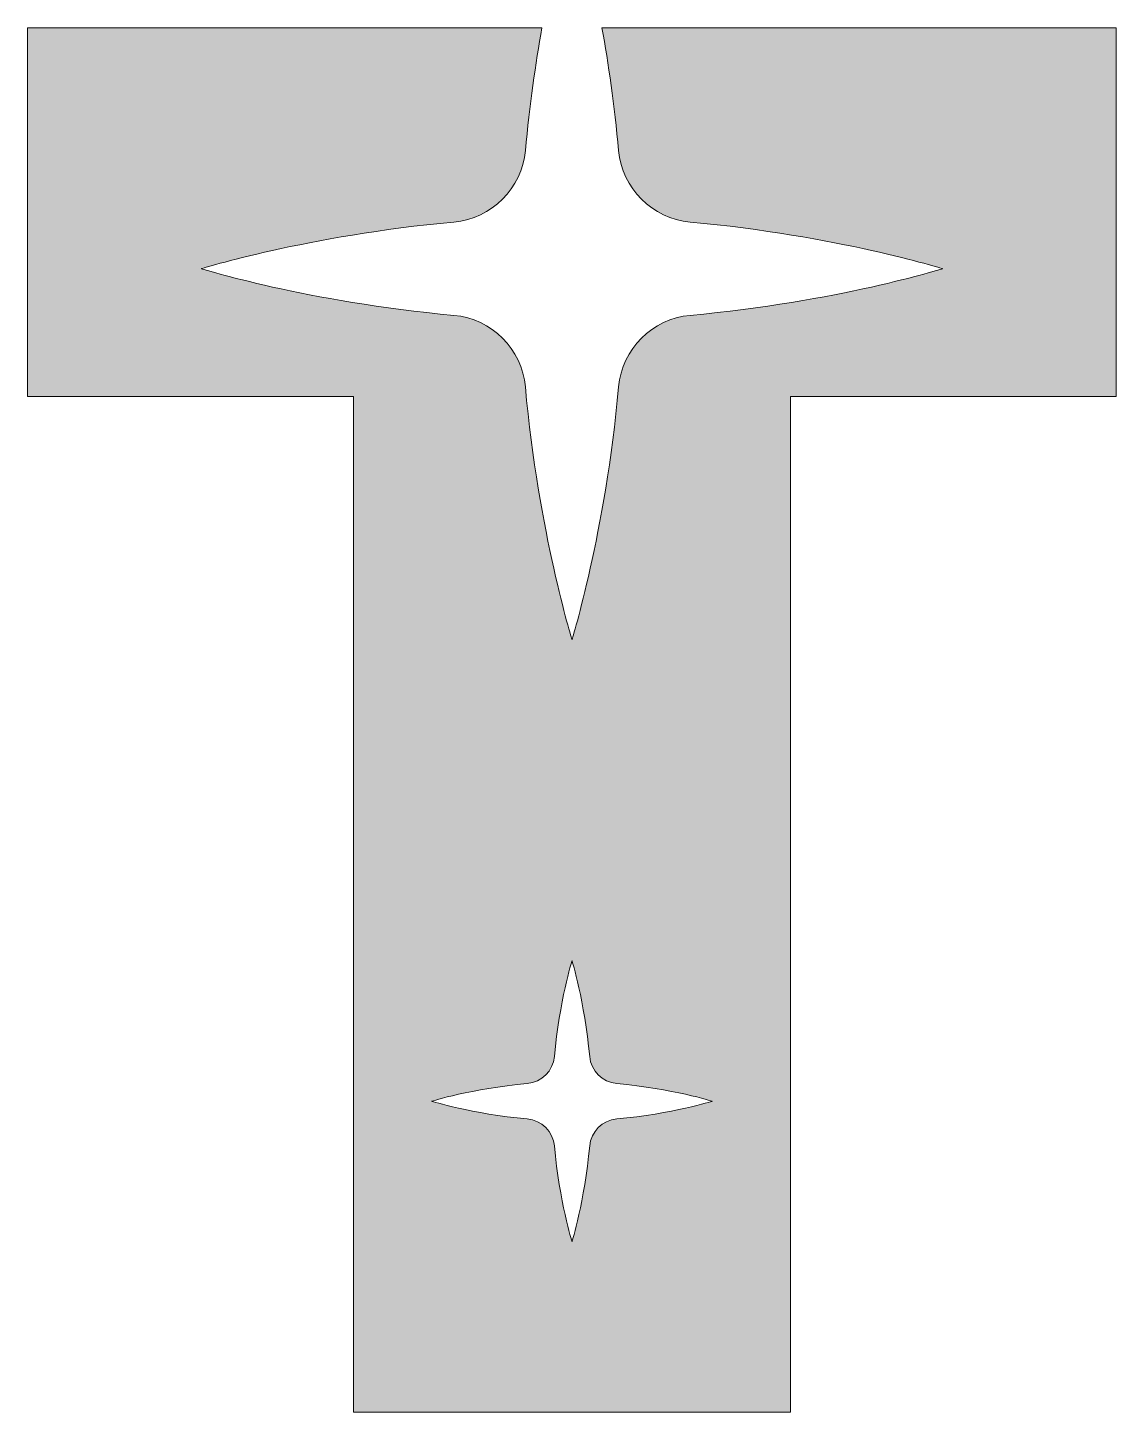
# Model space of a CAD drawing. Header units: millimetres. Extents: x -178 to -46, y -89 to 80.
import ezdxf

# ---------------------------------------------------------------- set-up
doc = ezdxf.new("R2010")
doc.units = ezdxf.units.MM
doc.header["$MEASUREMENT"] = 0
doc.layers.add('Layer 1', color=7, linetype='Continuous', lineweight=0)

msp = doc.modelspace()

# ---------------------------------------------------------------- hatches: boundary and pattern name
at = {"layer": 'Layer 1', "transparency": 33554687}
h = msp.add_hatch(color=7, dxfattribs=at)
h.dxf.hatch_style = 2
edge = h.paths.add_edge_path()
edge.add_spline(control_points=[(-106.5, -53.08), (-108.25, -53.24), (-109.64, -54.63), (-109.8, -56.38), (-110.42, -63.16), (-111.96, -68.04), (-111.96, -68.04), (-111.96, -68.04), (-113.49, -63.16), (-114.11, -56.38), (-114.27, -54.63), (-115.66, -53.24), (-117.41, -53.08), (-124.19, -52.46), (-129.08, -50.92), (-129.08, -50.92), (-129.08, -50.92), (-124.19, -49.39), (-117.41, -48.77), (-115.66, -48.61), (-114.27, -47.22), (-114.11, -45.47), (-113.49, -38.69), (-111.96, -33.8), (-111.96, -33.8), (-111.96, -33.8), (-110.42, -38.69), (-109.8, -45.47), (-109.64, -47.22), (-108.25, -48.61), (-106.5, -48.77), (-99.72, -49.39), (-94.84, -50.92), (-94.84, -50.92), (-94.84, -50.92), (-99.72, -52.46), (-106.5, -53.08)], knot_values=[0, 0, 0, 0, 1, 1, 1, 2, 2, 2, 3, 3, 3, 4, 4, 4, 5, 5, 5, 6, 6, 6, 7, 7, 7, 8, 8, 8, 9, 9, 9, 10, 10, 10, 11, 11, 11, 12, 12, 12, 12], degree=3, periodic=0)
edge = h.paths.add_edge_path()
edge.add_spline(control_points=[(-106.27, 65.02), (-105.85, 60.39), (-102.17, 56.72), (-97.55, 56.3), (-79.64, 54.66), (-66.74, 50.61), (-66.74, 50.61), (-66.74, 50.61), (-79.64, 46.55), (-97.55, 44.92), (-102.17, 44.5), (-105.85, 40.83), (-106.27, 36.2), (-107.9, 18.29), (-111.96, 5.39), (-111.96, 5.39), (-111.96, 5.39), (-116.01, 18.29), (-117.65, 36.2), (-118.07, 40.83), (-121.74, 44.5), (-126.36, 44.92), (-144.27, 46.55), (-157.18, 50.61), (-157.18, 50.61), (-157.18, 50.61), (-144.27, 54.66), (-126.36, 56.3), (-121.74, 56.72), (-118.07, 60.39), (-117.65, 65.02), (-117.14, 70.57), (-116.4, 75.65), (-115.62, 80), (-115.62, 80), (-178.37, 80), (-178.37, 80), (-178.37, 80), (-178.37, 35.02), (-178.37, 35.02), (-178.37, 35.02), (-138.63, 35.02), (-138.63, 35.02), (-138.63, 35.02), (-138.63, -88.86), (-138.63, -88.86), (-138.63, -88.86), (-85.29, -88.86), (-85.29, -88.86), (-85.29, -88.86), (-85.29, 35.02), (-85.29, 35.02), (-85.29, 35.02), (-45.55, 35.02), (-45.55, 35.02), (-45.55, 35.02), (-45.55, 80), (-45.55, 80), (-45.55, 80), (-108.3, 80), (-108.3, 80), (-107.52, 75.65), (-106.78, 70.57), (-106.27, 65.02)], knot_values=[0, 0, 0, 0, 1, 1, 1, 2, 2, 2, 3, 3, 3, 4, 4, 4, 5, 5, 5, 6, 6, 6, 7, 7, 7, 8, 8, 8, 9, 9, 9, 10, 10, 10, 11, 11, 11, 12, 12, 12, 13, 13, 13, 14, 14, 14, 15, 15, 15, 16, 16, 16, 17, 17, 17, 18, 18, 18, 19, 19, 19, 20, 20, 20, 21, 21, 21, 21], degree=3, periodic=0)

# ---------------------------------------------------------------- linework, layer by layer
at = {"layer": 'Layer 1'}
for points, knots in [([(-106.27, 65.02), (-105.85, 60.39), (-102.17, 56.72), (-97.55, 56.3), (-79.64, 54.66), (-66.74, 50.61), (-66.74, 50.61), (-66.74, 50.61), (-79.64, 46.55), (-97.55, 44.92), (-102.17, 44.5), (-105.85, 40.83), (-106.27, 36.2), (-107.9, 18.29), (-111.96, 5.39), (-111.96, 5.39), (-111.96, 5.39), (-116.01, 18.29), (-117.65, 36.2), (-118.07, 40.83), (-121.74, 44.5), (-126.36, 44.92), (-144.27, 46.55), (-157.18, 50.61), (-157.18, 50.61), (-157.18, 50.61), (-144.27, 54.66), (-126.36, 56.3), (-121.74, 56.72), (-118.07, 60.39), (-117.65, 65.02), (-117.14, 70.57), (-116.4, 75.65), (-115.62, 80), (-115.62, 80), (-178.37, 80), (-178.37, 80), (-178.37, 80), (-178.37, 35.02), (-178.37, 35.02), (-178.37, 35.02), (-138.63, 35.02), (-138.63, 35.02), (-138.63, 35.02), (-138.63, -88.86), (-138.63, -88.86), (-138.63, -88.86), (-85.29, -88.86), (-85.29, -88.86), (-85.29, -88.86), (-85.29, 35.02), (-85.29, 35.02), (-85.29, 35.02), (-45.55, 35.02), (-45.55, 35.02), (-45.55, 35.02), (-45.55, 80), (-45.55, 80), (-45.55, 80), (-108.3, 80), (-108.3, 80), (-107.52, 75.65), (-106.78, 70.57), (-106.27, 65.02)], [0, 0, 0, 0, 1, 1, 1, 2, 2, 2, 3, 3, 3, 4, 4, 4, 5, 5, 5, 6, 6, 6, 7, 7, 7, 8, 8, 8, 9, 9, 9, 10, 10, 10, 11, 11, 11, 12, 12, 12, 13, 13, 13, 14, 14, 14, 15, 15, 15, 16, 16, 16, 17, 17, 17, 18, 18, 18, 19, 19, 19, 20, 20, 20, 21, 21, 21, 21]), ([(-106.5, -53.08), (-108.25, -53.24), (-109.64, -54.63), (-109.8, -56.38), (-110.42, -63.16), (-111.96, -68.04), (-111.96, -68.04), (-111.96, -68.04), (-113.49, -63.16), (-114.11, -56.38), (-114.27, -54.63), (-115.66, -53.24), (-117.41, -53.08), (-124.19, -52.46), (-129.08, -50.92), (-129.08, -50.92), (-129.08, -50.92), (-124.19, -49.39), (-117.41, -48.77), (-115.66, -48.61), (-114.27, -47.22), (-114.11, -45.47), (-113.49, -38.69), (-111.96, -33.8), (-111.96, -33.8), (-111.96, -33.8), (-110.42, -38.69), (-109.8, -45.47), (-109.64, -47.22), (-108.25, -48.61), (-106.5, -48.77), (-99.72, -49.39), (-94.84, -50.92), (-94.84, -50.92), (-94.84, -50.92), (-99.72, -52.46), (-106.5, -53.08)], [0, 0, 0, 0, 1, 1, 1, 2, 2, 2, 3, 3, 3, 4, 4, 4, 5, 5, 5, 6, 6, 6, 7, 7, 7, 8, 8, 8, 9, 9, 9, 10, 10, 10, 11, 11, 11, 12, 12, 12, 12])]:
    msp.add_open_spline(points, degree=3, knots=knots, dxfattribs=at)

doc.saveas('drawing.dxf')
